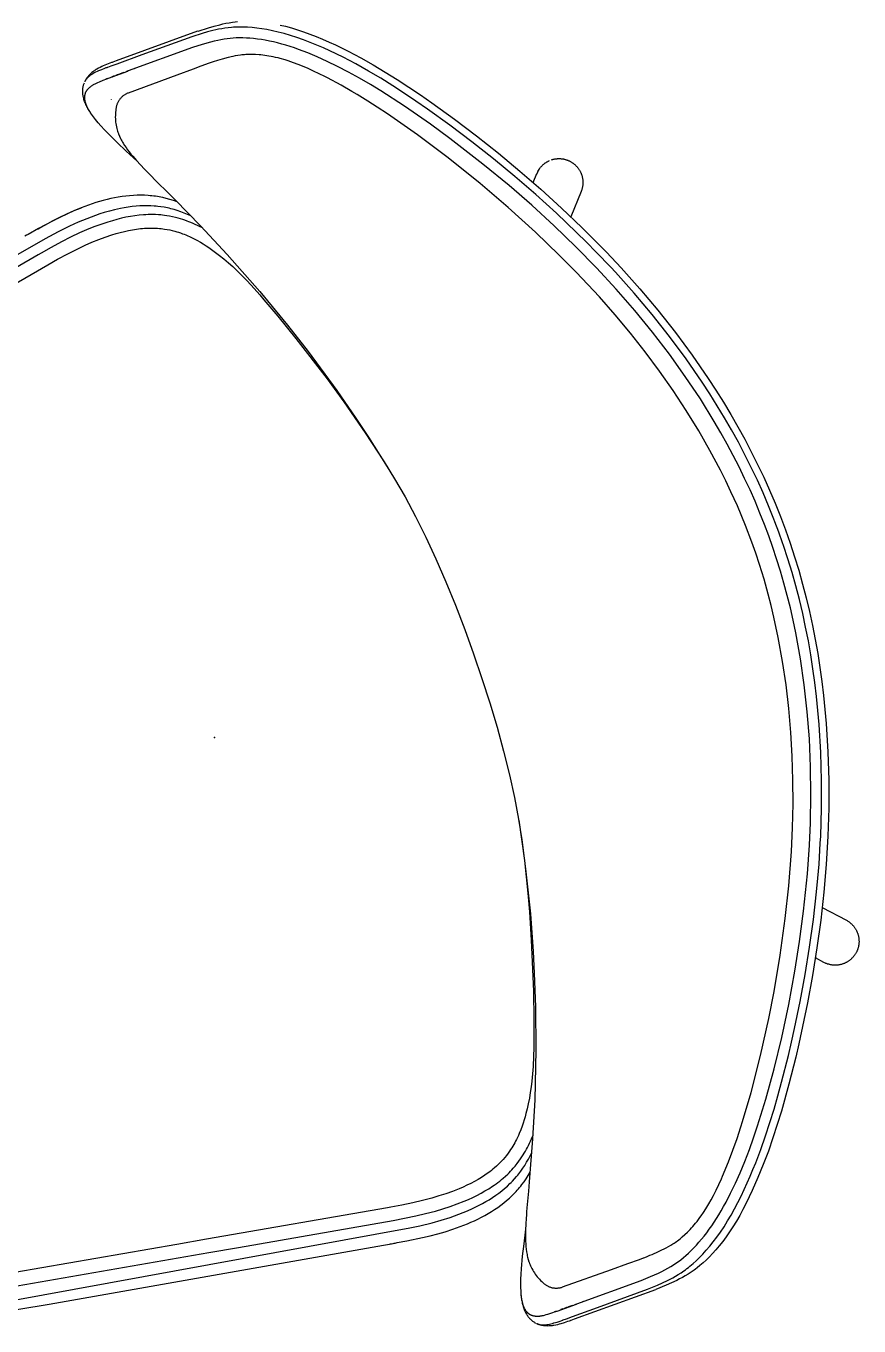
# Model space of a CAD drawing. Header units: inches. Extents: x 0 to 1034, y 3 to 471.
# Drawn here: x 393.53 to 410.72, y 287.98 to 314.79 of the extents above; entities that cross this region are included whole.
import ezdxf

# ---------------------------------------------------------------- set-up
doc = ezdxf.new("R2010")
doc.units = ezdxf.units.IN
doc.header["$MEASUREMENT"] = 0
doc.layers.add('SEAT', color=5, linetype='Continuous')

# ---------------------------------------------------------------- blocks, each defined once
blk = doc.blocks.new('3hdp0104_0p')
at = {"layer": 'SEAT'}
for points in [[(-12.53, 0.002), (-12.528, 0.295), (-12.519, 0.588), (-12.504, 0.88), (-12.482, 1.173), (-12.454, 1.464), (-12.421, 1.755), (-12.381, 2.046), (-12.336, 2.335), (-12.286, 2.623), (-12.23, 2.91), (-12.169, 3.195), (-12.103, 3.48), (-11.956, 4.045), (-11.79, 4.603), (-11.608, 5.156), (-11.408, 5.701), (-11.193, 6.24), (-10.963, 6.772), (-10.719, 7.297), (-10.462, 7.815), (-10.193, 8.325), (-9.913, 8.829), (-9.623, 9.325), (-9.168, 10.055), (-9.011, 10.295), (-8.688, 10.769), (-8.353, 11.236), (-8.179, 11.467), (-8.001, 11.695), (-7.818, 11.921), (-7.627, 12.143), (-7.43, 12.36), (-7.228, 12.572), (-7.125, 12.674), (-7.02, 12.774), (-6.916, 12.87), (-6.81, 12.964), (-6.704, 13.052), (-6.599, 13.135), (-6.496, 13.213), (-6.394, 13.284), (-6.297, 13.348), (-6.199, 13.41), (-6.108, 13.462), (-6.015, 13.512), (-5.931, 13.554), (-5.845, 13.593), (-5.766, 13.626), (-5.686, 13.656), (-5.612, 13.682), (-5.576, 13.693), (-5.54, 13.704), (-5.493, 13.716)], [(-5.493, 13.716), (-5.445, 13.728), (-5.397, 13.739), (-5.328, 13.752), (-5.26, 13.763), (-5.195, 13.772), (-5.131, 13.78), (-5.009, 13.791), (-4.891, 13.8), (-4.663, 13.812)], [(-5.463, 13.724), (-5.454, 13.726)], [(-5.202, 13.678), (-5.27, 13.663), (-5.338, 13.645)], [(-5.075, 13.7), (-5.139, 13.69), (-5.202, 13.678)], [(-4.954, 13.715), (-5.015, 13.708), (-5.075, 13.7)], [(-4.838, 13.726), (-4.954, 13.715)], [(-4.724, 13.734), (-4.838, 13.726)], [(-4.502, 13.745), (-4.724, 13.734)], [(-4.653, 13.812), (-2.865, 13.809), (-2.796, 13.809), (-2.79, 13.809), (-2.78, 13.809), (-2.762, 13.809), (-2.725, 13.809), (-2.652, 13.807), (-2.581, 13.803), (-2.545, 13.801), (-2.508, 13.797), (-2.471, 13.792), (-2.433, 13.786), (-2.414, 13.783), (-2.394, 13.778), (-2.375, 13.774), (-2.354, 13.768), (-2.335, 13.762), (-2.316, 13.756), (-2.298, 13.749), (-2.28, 13.742), (-2.27, 13.738), (-2.261, 13.733), (-2.251, 13.729), (-2.242, 13.724), (-2.233, 13.719), (-2.224, 13.714), (-2.214, 13.709), (-2.205, 13.703), (-2.196, 13.698), (-2.187, 13.692), (-2.178, 13.686), (-2.17, 13.679), (-2.161, 13.673), (-2.152, 13.666), (-2.144, 13.659), (-2.136, 13.652), (-2.129, 13.646), (-2.123, 13.64), (-2.116, 13.634), (-2.11, 13.627)], [(-3.406, 13.744), (-4.502, 13.745)], [(-2.859, 13.744), (-3.406, 13.744)], [(-2.722, 13.744), (-2.859, 13.744)], [(-2.653, 13.744), (-2.722, 13.744)], [(-2.645, 13.744), (-2.649, 13.744), (-2.653, 13.744)], [(-2.636, 13.744), (-2.645, 13.744)], [(-2.619, 13.744), (-2.636, 13.744)], [(-2.585, 13.744), (-2.619, 13.744)], [(-2.517, 13.742), (-2.585, 13.744)], [(-2.451, 13.739), (-2.517, 13.742)], [(-2.387, 13.734), (-2.419, 13.736), (-2.451, 13.739)], [(-2.325, 13.725), (-2.356, 13.73), (-2.387, 13.734)], [(-2.267, 13.713), (-2.281, 13.716), (-2.296, 13.72), (-2.31, 13.723), (-2.325, 13.725)], [(-2.213, 13.695), (-2.226, 13.7), (-2.24, 13.705), (-2.253, 13.709), (-2.267, 13.713)], [(-2.124, 13.641), (-2.129, 13.645), (-2.134, 13.649), (-2.139, 13.653), (-2.144, 13.656), (-2.149, 13.66), (-2.155, 13.664), (-2.16, 13.667), (-2.166, 13.671), (-2.171, 13.674), (-2.177, 13.677), (-2.183, 13.68), (-2.189, 13.683), (-2.195, 13.686), (-2.201, 13.689), (-2.207, 13.692), (-2.213, 13.695)], [(-4.438, 13.531), (-4.647, 13.521), (-4.826, 13.508), (-4.902, 13.5), (-4.978, 13.491), (-5.045, 13.481), (-5.112, 13.469), (-5.174, 13.456), (-5.236, 13.441), (-5.295, 13.425), (-5.354, 13.407), (-5.42, 13.384), (-5.485, 13.36), (-5.55, 13.334), (-5.614, 13.306), (-5.687, 13.272), (-5.76, 13.235), (-5.831, 13.197), (-5.902, 13.157), (-5.975, 13.113), (-6.048, 13.068), (-6.121, 13.019), (-6.194, 12.969), (-6.267, 12.916), (-6.34, 12.86), (-6.412, 12.804), (-6.482, 12.746), (-6.561, 12.68), (-6.638, 12.612), (-6.789, 12.472), (-6.955, 12.31), (-7.116, 12.142), (-7.288, 11.955), (-7.462, 11.757), (-7.627, 11.559), (-7.787, 11.358), (-8.137, 10.895), (-8.51, 10.366), (-8.879, 9.812), (-9.248, 9.222), (-9.602, 8.621), (-9.902, 8.08), (-10.194, 7.521), (-10.53, 6.826), (-10.772, 6.285), (-10.949, 5.858), (-11.158, 5.314), (-11.348, 4.771), (-11.521, 4.223), (-11.672, 3.682), (-11.805, 3.137), (-11.915, 2.606), (-11.963, 2.339), (-12.006, 2.072), (-12.044, 1.81), (-12.076, 1.549), (-12.104, 1.286), (-12.126, 1.023), (-12.143, 0.769), (-12.155, 0.505), (-12.162, 0.254), (-12.164, 0.002)], [(-5.821, 13.455), (-5.916, 13.405), (-6.01, 13.352)], [(-5.647, 13.536), (-5.735, 13.497), (-5.821, 13.455)], [(-5.487, 13.598), (-5.568, 13.568), (-5.647, 13.536)], [(-5.411, 13.624), (-5.449, 13.611), (-5.487, 13.598)], [(-5.338, 13.645), (-5.375, 13.635), (-5.411, 13.624)], [(-3.028, 13.53), (-4.438, 13.531)], [(-3.168, 13.53), (-3.165, 13.53)], [(-3.165, 13.53), (-3.155, 13.53)], [(-3.018, 13.53), (-3.028, 13.53)], [(-2.596, 13.529), (-3.018, 13.53)], [(-3.008, 13.53), (-3.018, 13.53)], [(-2.998, 13.53), (-3.008, 13.53)], [(-2.988, 13.53), (-2.998, 13.53)], [(-2.979, 13.53), (-2.99, 13.53)], [(-2.984, 13.53), (-2.988, 13.53)], [(-2.93, 13.53), (-2.92, 13.53)], [(-2.92, 13.53), (-2.918, 13.53)], [(-2.918, 13.53), (-2.908, 13.53)], [(-2.9, 13.53), (-2.91, 13.53)], [(-2.908, 13.53), (-2.898, 13.53)], [(-2.898, 13.53), (-2.888, 13.53)], [(-2.881, 13.53), (-2.89, 13.53)], [(-2.888, 13.53), (-2.878, 13.53)], [(-2.878, 13.53), (-2.871, 13.53)], [(-2.871, 13.53), (-2.861, 13.53)], [(-2.861, 13.53), (-2.858, 13.53)], [(-2.858, 13.53), (-2.851, 13.53)], [(-2.851, 13.53), (-2.842, 13.53)], [(-2.842, 13.53), (-2.838, 13.53)], [(-2.822, 13.53), (-2.832, 13.53)], [(-2.818, 13.53), (-2.812, 13.53)], [(-2.812, 13.53), (-2.802, 13.53)], [(-2.802, 13.53), (-2.798, 13.53)], [(-2.798, 13.53), (-2.788, 13.53)], [(-2.788, 13.53), (-2.778, 13.53)], [(-2.778, 13.53), (-2.773, 13.53)], [(-2.773, 13.53), (-2.763, 13.53)], [(-2.763, 13.53), (-2.758, 13.53)], [(-2.748, 13.529), (-2.753, 13.529)], [(-2.728, 13.53), (-2.718, 13.529)], [(-2.718, 13.529), (-2.708, 13.529)], [(-2.704, 13.529), (-2.714, 13.529)], [(-2.708, 13.529), (-2.698, 13.529)], [(-2.698, 13.529), (-2.688, 13.529)], [(-2.688, 13.529), (-2.678, 13.529)], [(-2.678, 13.529), (-2.685, 13.529)], [(-2.678, 13.529), (-2.676, 13.529)], [(-2.676, 13.529), (-2.668, 13.529)], [(-2.568, 13.529), (-2.596, 13.529)], [(-2.578, 13.529), (-2.588, 13.529)], [(-2.568, 13.529), (-2.578, 13.529)], [(-2.558, 13.529), (-2.568, 13.529)], [(-2.568, 13.529), (-2.56, 13.529)], [(-2.564, 11.719), (-2.423, 11.988), (-2.307, 12.221), (-2.197, 12.459), (-2.154, 12.557), (-2.112, 12.657), (-2.081, 12.737), (-2.053, 12.818), (-2.031, 12.886), (-2.021, 12.92), (-2.011, 12.955), (-2.004, 12.985), (-1.997, 13.016), (-1.991, 13.047), (-1.986, 13.078), (-1.982, 13.106), (-1.979, 13.133), (-1.979, 13.145), (-1.978, 13.158), (-1.977, 13.171), (-1.977, 13.183), (-1.977, 13.195), (-1.978, 13.207), (-1.978, 13.219), (-1.979, 13.231), (-1.98, 13.241), (-1.981, 13.252), (-1.983, 13.263), (-1.985, 13.274), (-1.987, 13.284), (-1.989, 13.294), (-1.992, 13.304), (-1.995, 13.313), (-1.998, 13.322), (-2.001, 13.331), (-2.003, 13.336), (-2.005, 13.34), (-2.007, 13.344), (-2.009, 13.349), (-2.011, 13.353), (-2.013, 13.357), (-2.016, 13.361), (-2.018, 13.365), (-2.02, 13.369), (-2.023, 13.373), (-2.025, 13.376), (-2.028, 13.38), (-2.03, 13.384), (-2.033, 13.388), (-2.036, 13.392), (-2.039, 13.396), (-2.042, 13.399), (-2.045, 13.403), (-2.048, 13.407), (-2.051, 13.41), (-2.055, 13.414), (-2.058, 13.417), (-2.062, 13.42), (-2.065, 13.424), (-2.069, 13.427), (-2.072, 13.43), (-2.076, 13.433), (-2.079, 13.436), (-2.083, 13.439), (-2.087, 13.442), (-2.095, 13.448), (-2.103, 13.453), (-2.111, 13.458), (-2.12, 13.463), (-2.129, 13.468), (-2.137, 13.472), (-2.146, 13.476), (-2.155, 13.48), (-2.164, 13.484), (-2.173, 13.487), (-2.183, 13.491), (-2.193, 13.494), (-2.203, 13.497), (-2.214, 13.5), (-2.224, 13.503), (-2.236, 13.505), (-2.248, 13.508), (-2.26, 13.51), (-2.272, 13.512), (-2.299, 13.516), (-2.326, 13.519), (-2.361, 13.522), (-2.397, 13.525), (-2.48, 13.528), (-2.558, 13.529)], [(-2.56, 13.529), (-2.55, 13.529)], [(-2.55, 13.529), (-2.539, 13.529)], [(-2.11, 13.627), (-2.114, 13.631), (-2.117, 13.634), (-2.121, 13.637), (-2.124, 13.641)], [(-2.01, 12.96), (-1.997, 13.012), (-1.992, 13.036), (-1.988, 13.06), (-1.983, 13.084), (-1.98, 13.107), (-1.977, 13.13), (-1.974, 13.154), (-1.972, 13.177), (-1.97, 13.2), (-1.969, 13.223), (-1.969, 13.245), (-1.969, 13.268), (-1.97, 13.291), (-1.972, 13.313), (-1.975, 13.335), (-1.977, 13.353), (-1.98, 13.371), (-1.984, 13.388), (-1.988, 13.406), (-1.99, 13.415), (-1.993, 13.424), (-1.996, 13.435), (-2, 13.446), (-2.004, 13.457), (-2.008, 13.467), (-2.012, 13.478), (-2.017, 13.488), (-2.021, 13.499), (-2.026, 13.509), (-2.033, 13.523), (-2.041, 13.536), (-2.049, 13.549), (-2.057, 13.562), (-2.066, 13.575), (-2.075, 13.587), (-2.085, 13.599), (-2.095, 13.611)], [(-6.318, 13.152), (-6.426, 13.072)], [(-6.212, 13.225), (-6.318, 13.152)], [(-6.01, 13.352), (-6.112, 13.29), (-6.212, 13.225)], [(-4.653, 13.11), (-4.653, 13.11), (-4.653, 13.11), (-4.653, 13.11), (-4.653, 13.11), (-4.653, 13.11), (-4.653, 13.11), (-4.653, 13.11), (-4.653, 13.11), (-4.653, 13.11), (-4.653, 13.11), (-4.653, 13.11), (-4.653, 13.11), (-4.653, 13.11), (-4.653, 13.11), (-4.653, 13.11), (-4.653, 13.11), (-4.653, 13.11), (-4.653, 13.11), (-4.653, 13.11), (-4.653, 13.11), (-4.653, 13.11), (-4.653, 13.11), (-4.653, 13.11), (-4.653, 13.11), (-4.653, 13.11), (-4.653, 13.11), (-4.653, 13.11), (-4.653, 13.11), (-4.653, 13.11), (-4.653, 13.11), (-4.653, 13.11), (-4.653, 13.11), (-4.653, 13.11), (-4.653, 13.11), (-4.653, 13.11), (-4.653, 13.11), (-4.653, 13.11), (-4.653, 13.11), (-4.653, 13.11), (-4.653, 13.11), (-4.653, 13.11), (-4.653, 13.11), (-4.653, 13.11), (-4.653, 13.11), (-4.653, 13.11), (-4.653, 13.11), (-4.714, 13.108), (-4.786, 13.104), (-4.835, 13.102), (-4.884, 13.099), (-4.933, 13.095), (-5.058, 13.084), (-5.108, 13.079), (-5.159, 13.072), (-5.21, 13.065), (-5.262, 13.056), (-5.315, 13.045), (-5.342, 13.039), (-5.369, 13.032), (-5.397, 13.025), (-5.425, 13.017), (-5.454, 13.008), (-5.499, 12.993), (-5.546, 12.976), (-5.611, 12.95), (-5.679, 12.92), (-5.714, 12.904), (-5.749, 12.886), (-5.787, 12.867), (-5.825, 12.846), (-5.863, 12.826), (-5.899, 12.804), (-5.94, 12.78), (-5.979, 12.755), (-6.022, 12.726), (-6.062, 12.699), (-6.131, 12.65), (-6.201, 12.596), (-6.29, 12.524), (-6.366, 12.459), (-6.442, 12.391), (-6.533, 12.307), (-6.622, 12.219), (-6.711, 12.128), (-6.755, 12.082), (-6.972, 11.846), (-7.14, 11.652), (-7.302, 11.455), (-7.459, 11.255), (-7.529, 11.164), (-7.897, 10.664), (-8.343, 10.013), (-8.764, 9.353), (-9.055, 8.87), (-9.431, 8.207), (-9.788, 7.531), (-10.086, 6.922), (-10.377, 6.279), (-10.567, 5.826), (-10.745, 5.368), (-10.912, 4.905), (-11.067, 4.438), (-11.209, 3.966), (-11.338, 3.49), (-11.451, 3.013), (-11.55, 2.531), (-11.635, 2.035), (-11.694, 1.612), (-11.722, 1.369), (-11.745, 1.125), (-11.769, 0.808), (-11.786, 0.49), (-11.793, 0.246), (-11.796, 0.002)], [(-6.646, 12.896), (-6.757, 12.8), (-6.865, 12.701)], [(-6.535, 12.987), (-6.646, 12.896)], [(-6.426, 13.072), (-6.535, 12.987)], [(-4.3, 13.109), (-4.559, 13.11), (-4.645, 13.11), (-4.652, 13.11), (-4.653, 13.11)], [(-3.943, 13.107), (-4.3, 13.109)], [(-2.872, 13.102), (-3.943, 13.107)], [(-2.538, 12.909), (-2.545, 12.92), (-2.552, 12.932), (-2.56, 12.943), (-2.568, 12.953), (-2.577, 12.964), (-2.585, 12.974), (-2.595, 12.984), (-2.604, 12.993), (-2.614, 13.002), (-2.624, 13.011), (-2.635, 13.02), (-2.645, 13.028), (-2.656, 13.035), (-2.668, 13.043), (-2.679, 13.05), (-2.691, 13.056), (-2.703, 13.062), (-2.715, 13.068), (-2.728, 13.073), (-2.74, 13.078), (-2.753, 13.083), (-2.766, 13.087), (-2.779, 13.09), (-2.792, 13.093), (-2.805, 13.096), (-2.818, 13.098), (-2.832, 13.1), (-2.845, 13.101), (-2.859, 13.102), (-2.872, 13.102)], [(-2.402, 12.496), (-2.406, 12.529), (-2.411, 12.563), (-2.418, 12.596), (-2.425, 12.629), (-2.433, 12.661), (-2.443, 12.693), (-2.453, 12.725), (-2.465, 12.757), (-2.478, 12.788), (-2.491, 12.819), (-2.506, 12.85), (-2.521, 12.879), (-2.538, 12.909)], [(-6.865, 12.701), (-6.974, 12.599), (-7.081, 12.494)], [(-7.081, 12.494), (-7.289, 12.279)], [(-5.236, 4.146), (-5.105, 4.739), (-4.879, 5.643), (-4.667, 6.393), (-4.537, 6.821), (-4.321, 7.483), (-4.023, 8.325), (-3.653, 9.276), (-3.337, 10.018), (-2.966, 10.832), (-2.885, 11.005), (-2.739, 11.317), (-2.704, 11.395), (-2.678, 11.453), (-2.652, 11.511), (-2.603, 11.626), (-2.557, 11.736), (-2.515, 11.847), (-2.496, 11.9), (-2.479, 11.953), (-2.462, 12.007), (-2.447, 12.06), (-2.434, 12.113), (-2.422, 12.166), (-2.417, 12.193), (-2.412, 12.219), (-2.408, 12.246), (-2.404, 12.274), (-2.397, 12.377), (-2.396, 12.386), (-2.397, 12.414), (-2.397, 12.441), (-2.399, 12.469), (-2.402, 12.496)], [(-7.39, 12.169), (-7.49, 12.059)], [(-7.289, 12.279), (-7.39, 12.169)], [(-7.684, 11.834), (-7.871, 11.606)], [(-7.49, 12.059), (-7.684, 11.834)], [(-7.871, 11.606), (-8.051, 11.377)], [(-8.051, 11.377), (-8.225, 11.147)], [(-8.225, 11.147), (-8.394, 10.915)], [(9.121, 9.453), (7.2, 9.814), (5.917, 10.039), (0.302, 11.027), (0.222, 11.041), (0.182, 11.048), (0.162, 11.052), (0.142, 11.055), (0.102, 11.062), (0.082, 11.066), (0.062, 11.069), (0.021, 11.076), (-0.18, 11.11), (-0.502, 11.157), (-0.664, 11.176), (-0.825, 11.191), (-0.987, 11.202), (-1.149, 11.209), (-1.311, 11.21), (-1.391, 11.209), (-1.472, 11.206), (-1.552, 11.202), (-1.631, 11.196), (-1.711, 11.188), (-1.79, 11.179), (-1.868, 11.168), (-1.946, 11.154), (-2.024, 11.139), (-2.1, 11.122), (-2.176, 11.103), (-2.251, 11.082), (-2.325, 11.058), (-2.397, 11.033), (-2.469, 11.005), (-2.539, 10.975), (-2.574, 10.959), (-2.608, 10.942), (-2.642, 10.925), (-2.675, 10.908), (-2.708, 10.889), (-2.741, 10.871), (-2.773, 10.851), (-2.805, 10.831), (-2.867, 10.79), (-2.927, 10.747), (-2.99, 10.699), (-3.052, 10.649)], [(-8.394, 10.915), (-8.56, 10.681)], [(7.691, 9.231), (3.745, 9.938), (3.134, 10.048), (-0.056, 10.617), (-0.292, 10.655), (-0.529, 10.689), (-0.735, 10.714), (-0.943, 10.733), (-1.102, 10.743), (-1.262, 10.749), (-1.416, 10.749), (-1.569, 10.745), (-1.666, 10.74), (-1.762, 10.732), (-1.858, 10.722), (-1.953, 10.709), (-2.044, 10.694), (-2.134, 10.677), (-2.223, 10.656), (-2.267, 10.645), (-2.311, 10.633), (-2.356, 10.62), (-2.4, 10.606), (-2.445, 10.591), (-2.489, 10.575), (-2.547, 10.552), (-2.604, 10.527), (-2.642, 10.51), (-2.679, 10.492), (-2.716, 10.473), (-2.753, 10.453), (-2.806, 10.423), (-2.859, 10.391), (-2.911, 10.358), (-2.961, 10.323), (-3, 10.295), (-3.038, 10.266), (-3.075, 10.236), (-3.112, 10.206), (-3.143, 10.179), (-3.174, 10.151), (-3.21, 10.118), (-3.246, 10.084), (-3.281, 10.049), (-3.315, 10.013), (-3.361, 9.963)], [(7.969, 9.466), (-0.328, 10.879), (-0.537, 10.908), (-0.794, 10.936), (-0.988, 10.951), (-1.181, 10.959), (-1.277, 10.961), (-1.374, 10.961), (-1.469, 10.959), (-1.565, 10.955), (-1.676, 10.947), (-1.786, 10.936), (-1.848, 10.928), (-1.91, 10.919), (-1.987, 10.907), (-2.064, 10.892), (-2.146, 10.874), (-2.228, 10.853), (-2.3, 10.832), (-2.372, 10.81), (-2.443, 10.785), (-2.513, 10.757), (-2.58, 10.728), (-2.614, 10.713), (-2.647, 10.697), (-2.704, 10.667), (-2.761, 10.636), (-2.792, 10.618), (-2.822, 10.599), (-2.852, 10.58), (-2.881, 10.56), (-2.939, 10.52), (-2.995, 10.478), (-3.053, 10.431), (-3.111, 10.381), (-3.166, 10.331), (-3.221, 10.278)], [(-8.56, 10.681), (-8.882, 10.21)], [(-5.315, 3.745), (-5.138, 4.569), (-4.976, 5.224), (-4.876, 5.596), (-4.711, 6.162), (-4.392, 7.163), (-4.197, 7.724), (-4.112, 7.961), (-4.046, 8.138), (-3.998, 8.264), (-3.935, 8.426), (-3.854, 8.621), (-3.793, 8.76), (-3.727, 8.896), (-3.674, 9.002), (-3.617, 9.107), (-3.559, 9.21), (-3.498, 9.311), (-3.442, 9.398), (-3.385, 9.483), (-3.345, 9.539), (-3.304, 9.594), (-3.263, 9.648), (-3.22, 9.702), (-3.167, 9.763), (-3.112, 9.823), (-3.082, 9.855), (-3.051, 9.886), (-3.02, 9.916), (-2.987, 9.946), (-2.96, 9.97), (-2.932, 9.994), (-2.9, 10.021), (-2.868, 10.047), (-2.834, 10.072), (-2.801, 10.096), (-2.757, 10.127), (-2.712, 10.156), (-2.666, 10.184), (-2.619, 10.21), (-2.588, 10.227), (-2.555, 10.243), (-2.523, 10.259), (-2.49, 10.274), (-2.441, 10.295), (-2.391, 10.315), (-2.352, 10.329), (-2.313, 10.342), (-2.274, 10.355), (-2.234, 10.366), (-2.156, 10.387), (-2.076, 10.406), (-1.994, 10.421), (-1.912, 10.435), (-1.824, 10.447), (-1.736, 10.456), (-1.647, 10.463), (-1.557, 10.468), (-1.413, 10.472), (-1.268, 10.471), (-1.116, 10.466), (-0.964, 10.456), (-0.765, 10.438), (-0.566, 10.414), (-0.334, 10.381), (-0.103, 10.343), (-0.035, 10.331), (3.696, 9.665), (4.307, 9.554), (7.642, 8.958)], [(-8.882, 10.21), (-9.038, 9.972)], [(-9.038, 9.972), (-9.191, 9.732)], [(-9.191, 9.732), (-9.49, 9.248)], [(-9.49, 9.248), (-9.779, 8.756)], [(-10.959, 7.998), (-10.97, 8.01), (-10.98, 8.023), (-10.99, 8.036), (-10.999, 8.049), (-11.006, 8.059), (-11.012, 8.069), (-11.019, 8.08), (-11.025, 8.091), (-11.03, 8.102), (-11.036, 8.112), (-11.041, 8.124), (-11.046, 8.135), (-11.051, 8.146), (-11.055, 8.157), (-11.059, 8.169), (-11.063, 8.181), (-11.066, 8.192), (-11.069, 8.204), (-11.072, 8.216), (-11.075, 8.228), (-11.077, 8.24), (-11.079, 8.252), (-11.081, 8.264), (-11.082, 8.276), (-11.084, 8.288), (-11.084, 8.3), (-11.085, 8.312), (-11.085, 8.324), (-11.085, 8.336), (-11.085, 8.348), (-11.084, 8.36), (-11.083, 8.372), (-11.082, 8.385), (-11.08, 8.396), (-11.078, 8.408), (-11.076, 8.42), (-11.074, 8.432), (-11.071, 8.444), (-11.068, 8.455), (-11.065, 8.467), (-11.061, 8.478), (-11.057, 8.49), (-11.053, 8.501), (-11.049, 8.512), (-11.044, 8.523), (-11.039, 8.534), (-11.034, 8.545), (-11.029, 8.555), (-11.023, 8.566), (-11.017, 8.576), (-11.011, 8.587), (-11.005, 8.597), (-10.998, 8.606), (-10.991, 8.616), (-10.984, 8.626), (-10.977, 8.635), (-10.969, 8.644), (-10.961, 8.653), (-10.953, 8.662), (-10.945, 8.671), (-10.937, 8.679), (-10.928, 8.687), (-10.919, 8.695), (-10.91, 8.703), (-10.901, 8.711), (-10.892, 8.718), (-10.882, 8.725), (-10.873, 8.732), (-10.863, 8.739), (-10.853, 8.745), (-10.843, 8.751), (-10.832, 8.757), (-10.822, 8.763), (-10.811, 8.768), (-10.8, 8.773), (-10.79, 8.778), (-10.779, 8.783), (-10.767, 8.787), (-10.756, 8.791), (-10.745, 8.795), (-10.734, 8.799), (-10.722, 8.802), (-10.71, 8.805), (-10.699, 8.808), (-10.687, 8.81), (-10.675, 8.812), (-10.663, 8.814), (-10.651, 8.816), (-10.64, 8.817), (-10.628, 8.818), (-10.616, 8.819), (-10.604, 8.819), (-10.591, 8.819), (-10.579, 8.819), (-10.567, 8.819), (-10.555, 8.818), (-10.543, 8.817), (-10.531, 8.815), (-10.519, 8.814), (-10.507, 8.812), (-10.495, 8.809), (-10.483, 8.807), (-10.472, 8.804), (-10.46, 8.801), (-10.448, 8.797), (-10.437, 8.794), (-10.425, 8.79), (-10.414, 8.785), (-10.402, 8.781), (-10.391, 8.776), (-10.38, 8.771), (-10.369, 8.765), (-10.358, 8.76), (-10.348, 8.754), (-10.337, 8.748), (-10.327, 8.741), (-10.317, 8.734), (-10.307, 8.727), (-10.297, 8.72), (-10.287, 8.713), (-10.277, 8.705), (-10.268, 8.697), (-10.259, 8.689), (-10.25, 8.68), (-10.238, 8.668), (-10.227, 8.656)], [(-9.779, 8.756), (-10.058, 8.257), (-10.325, 7.751)], [(-10.227, 8.656), (-10.094, 8.507)], [(-10.582, 7.578), (-10.959, 7.998)], [(-10.325, 7.751), (-10.58, 7.238)], [(-10.58, 7.238), (-10.704, 6.979)], [(-10.704, 6.979), (-10.824, 6.718)], [(-10.824, 6.718), (-10.883, 6.587)], [(-10.941, 6.455), (-10.997, 6.322)], [(-10.883, 6.587), (-10.941, 6.455)], [(-11.053, 6.19), (-11.267, 5.655)], [(-10.997, 6.322), (-11.053, 6.19)], [(-11.267, 5.655), (-11.466, 5.114), (-11.648, 4.567)], [(-11.648, 4.567), (-11.813, 4.012), (-11.959, 3.452), (-12.025, 3.17), (-12.086, 2.887), (-12.142, 2.602), (-12.193, 2.316)], [(-5.315, -3.742), (-5.355, -3.535), (-5.391, -3.32), (-5.455, -2.869), (-5.509, -2.394), (-5.551, -1.899), (-5.583, -1.388), (-5.604, -0.864), (-5.614, -0.332), (-5.613, 0.203), (-5.602, 0.739), (-5.58, 1.27), (-5.549, 1.794), (-5.506, 2.305), (-5.454, 2.8), (-5.391, 3.274), (-5.318, 3.724), (-5.278, 3.939), (-5.236, 4.146)], [(-12.193, 2.316), (-12.237, 2.03), (-12.277, 1.742), (-12.31, 1.453), (-12.338, 1.164)], [(-12.338, 1.164), (-12.359, 0.874), (-12.375, 0.583)], [(-12.375, 0.583), (-12.384, 0.292)], [(-12.384, 0.292), (-12.385, 0.232)], [(-6.297, -13.345), (-6.394, -13.281), (-6.496, -13.209), (-6.599, -13.132), (-6.704, -13.049), (-6.81, -12.96), (-6.916, -12.867), (-7.02, -12.771), (-7.125, -12.671), (-7.228, -12.568), (-7.43, -12.357), (-7.627, -12.14), (-7.818, -11.918), (-8.001, -11.692), (-8.179, -11.464), (-8.522, -11.001), (-8.688, -10.766), (-9.011, -10.292), (-9.322, -9.81), (-9.623, -9.322), (-9.913, -8.825), (-10.193, -8.322), (-10.462, -7.812), (-10.719, -7.294), (-11.022, -6.637), (-11.193, -6.237), (-11.408, -5.698), (-11.608, -5.152), (-11.79, -4.6), (-11.956, -4.041), (-12.103, -3.477), (-12.169, -3.192), (-12.23, -2.907), (-12.286, -2.62), (-12.336, -2.332), (-12.381, -2.042), (-12.421, -1.752), (-12.454, -1.461), (-12.482, -1.17), (-12.504, -0.877), (-12.519, -0.585), (-12.528, -0.292), (-12.53, 0.002)], [(-12.385, 0.232), (-12.386, 0.002)], [(-12.386, 0.002), (-12.385, -0.229)], [(-12.164, 0.002), (-12.162, -0.25), (-12.155, -0.502), (-12.143, -0.766), (-12.126, -1.02), (-12.104, -1.283), (-12.076, -1.545), (-12.044, -1.807), (-12.006, -2.068), (-11.963, -2.336), (-11.915, -2.603), (-11.805, -3.134), (-11.672, -3.679), (-11.521, -4.22), (-11.348, -4.768), (-11.158, -5.31), (-10.949, -5.855), (-10.716, -6.411), (-10.467, -6.96), (-10.194, -7.518), (-9.902, -8.077), (-9.602, -8.618), (-9.248, -9.219), (-8.787, -9.95), (-8.51, -10.363), (-8.137, -10.892), (-7.787, -11.355), (-7.627, -11.556), (-7.462, -11.754), (-7.288, -11.952), (-7.116, -12.139), (-6.955, -12.307), (-6.789, -12.469), (-6.638, -12.609), (-6.561, -12.677), (-6.482, -12.743), (-6.412, -12.801), (-6.34, -12.857), (-6.267, -12.912), (-6.194, -12.966), (-6.121, -13.016), (-6.048, -13.065), (-5.975, -13.11), (-5.902, -13.154), (-5.831, -13.194), (-5.76, -13.232), (-5.687, -13.268), (-5.614, -13.303), (-5.55, -13.33), (-5.485, -13.357), (-5.42, -13.381), (-5.354, -13.404), (-5.295, -13.422), (-5.236, -13.438), (-5.174, -13.453), (-5.112, -13.466), (-5.045, -13.478), (-4.978, -13.487), (-4.902, -13.497), (-4.826, -13.505), (-4.647, -13.518), (-4.438, -13.528)], [(-11.796, 0.002), (-11.79, -0.365), (-11.769, -0.804), (-11.745, -1.121), (-11.722, -1.365), (-11.694, -1.609), (-11.629, -2.07), (-11.55, -2.528), (-11.451, -3.011), (-11.337, -3.489), (-11.209, -3.964), (-11.067, -4.434), (-10.912, -4.902), (-10.745, -5.365), (-10.567, -5.823), (-10.292, -6.469), (-10.086, -6.918), (-9.788, -7.528), (-9.431, -8.203), (-9.055, -8.866), (-8.615, -9.588), (-8.185, -10.246), (-7.749, -10.866), (-7.598, -11.07), (-7.459, -11.252), (-7.302, -11.452), (-7.221, -11.551), (-7.057, -11.746), (-6.843, -11.985), (-6.799, -12.032), (-6.622, -12.216), (-6.532, -12.303), (-6.442, -12.388), (-6.366, -12.456), (-6.29, -12.521), (-6.2, -12.593), (-6.147, -12.634), (-6.062, -12.696), (-6.027, -12.72), (-5.979, -12.751), (-5.939, -12.776), (-5.899, -12.801), (-5.862, -12.822), (-5.825, -12.843), (-5.787, -12.863), (-5.749, -12.883), (-5.714, -12.9), (-5.679, -12.917), (-5.611, -12.947), (-5.546, -12.972), (-5.484, -12.995), (-5.455, -13.004), (-5.425, -13.013), (-5.397, -13.022), (-5.369, -13.029), (-5.342, -13.036), (-5.315, -13.042), (-5.262, -13.053), (-5.21, -13.061), (-5.158, -13.069), (-5.058, -13.081), (-4.933, -13.092), (-4.835, -13.098), (-4.738, -13.103), (-4.655, -13.107), (-4.653, -13.107)], [(-12.385, -0.229), (-12.384, -0.289)], [(-12.384, -0.289), (-12.375, -0.58)], [(-12.375, -0.58), (-12.359, -0.871), (-12.338, -1.161)], [(-12.338, -1.161), (-12.31, -1.45), (-12.277, -1.739), (-12.237, -2.026), (-12.193, -2.313)], [(-12.193, -2.313), (-12.142, -2.599), (-12.086, -2.884), (-12.025, -3.167), (-11.959, -3.449), (-11.813, -4.009), (-11.648, -4.563)], [(-2.402, -12.493), (-2.399, -12.465), (-2.397, -12.438), (-2.397, -12.411), (-2.396, -12.383), (-2.397, -12.374), (-2.404, -12.271), (-2.408, -12.243), (-2.412, -12.216), (-2.417, -12.189), (-2.422, -12.163), (-2.434, -12.11), (-2.447, -12.057), (-2.462, -12.003), (-2.479, -11.95), (-2.496, -11.897), (-2.515, -11.844), (-2.557, -11.733), (-2.603, -11.623), (-2.652, -11.507), (-2.678, -11.45), (-2.704, -11.392), (-2.739, -11.314), (-2.775, -11.236), (-2.966, -10.829), (-3.027, -10.698), (-3.337, -10.015), (-3.653, -9.273), (-4.023, -8.322), (-4.321, -7.48), (-4.537, -6.818), (-4.819, -5.86), (-4.995, -5.193), (-5.105, -4.736), (-5.259, -4.027), (-5.315, -3.742)], [(3.085, -9.772), (-0.103, -10.34), (-0.334, -10.378), (-0.566, -10.411), (-0.765, -10.435), (-0.964, -10.453), (-1.116, -10.463), (-1.268, -10.468), (-1.413, -10.469), (-1.557, -10.465), (-1.647, -10.46), (-1.736, -10.453), (-1.824, -10.443), (-1.912, -10.432), (-1.994, -10.418), (-2.076, -10.402), (-2.156, -10.384), (-2.195, -10.374), (-2.234, -10.363), (-2.274, -10.352), (-2.313, -10.339), (-2.352, -10.326), (-2.391, -10.312), (-2.441, -10.292), (-2.49, -10.271), (-2.523, -10.256), (-2.555, -10.24), (-2.588, -10.224), (-2.619, -10.207), (-2.666, -10.18), (-2.712, -10.153), (-2.757, -10.124), (-2.801, -10.093), (-2.834, -10.069), (-2.868, -10.044), (-2.9, -10.018), (-2.932, -9.991), (-2.96, -9.967), (-2.987, -9.943), (-3.02, -9.913), (-3.051, -9.883), (-3.082, -9.852), (-3.112, -9.82), (-3.167, -9.76), (-3.22, -9.699), (-3.263, -9.645), (-3.304, -9.591), (-3.345, -9.536), (-3.385, -9.48), (-3.442, -9.395), (-3.498, -9.308), (-3.559, -9.207), (-3.617, -9.104), (-3.674, -8.999), (-3.727, -8.893), (-3.793, -8.756), (-3.854, -8.618), (-3.935, -8.423), (-3.998, -8.261), (-4.046, -8.135), (-4.112, -7.958), (-4.197, -7.72), (-4.392, -7.159), (-4.711, -6.159), (-4.876, -5.593), (-5.071, -4.844), (-5.231, -4.15), (-5.315, -3.742)], [(-11.648, -4.563), (-11.466, -5.111), (-11.267, -5.652)], [(-11.267, -5.652), (-11.053, -6.187)], [(-3.221, -10.275), (-3.166, -10.327), (-3.111, -10.378), (-3.053, -10.427), (-2.995, -10.475), (-2.939, -10.517), (-2.881, -10.557), (-2.852, -10.577), (-2.822, -10.596), (-2.792, -10.615), (-2.761, -10.633), (-2.704, -10.664), (-2.647, -10.694), (-2.614, -10.71), (-2.58, -10.725), (-2.513, -10.754), (-2.443, -10.781), (-2.372, -10.806), (-2.3, -10.829), (-2.228, -10.85), (-2.146, -10.871), (-2.064, -10.889), (-1.987, -10.903), (-1.91, -10.916), (-1.848, -10.925), (-1.786, -10.933), (-1.676, -10.944), (-1.565, -10.951), (-1.469, -10.956), (-1.374, -10.958), (-1.277, -10.958), (-1.181, -10.956), (-0.988, -10.948), (-0.794, -10.933), (-0.537, -10.905), (-0.232, -10.861), (8.607, -9.347)], [(-3.052, -10.646), (-2.99, -10.696), (-2.927, -10.744), (-2.867, -10.787), (-2.805, -10.828), (-2.773, -10.848), (-2.741, -10.868), (-2.708, -10.886), (-2.675, -10.904), (-2.642, -10.922), (-2.608, -10.939), (-2.574, -10.955), (-2.539, -10.971), (-2.469, -11.002), (-2.397, -11.03), (-2.325, -11.055), (-2.251, -11.079), (-2.176, -11.1), (-2.1, -11.119), (-2.024, -11.136), (-1.946, -11.151), (-1.868, -11.164), (-1.79, -11.176), (-1.711, -11.185), (-1.631, -11.193), (-1.552, -11.199), (-1.472, -11.203), (-1.391, -11.206), (-1.311, -11.207), (-1.149, -11.206), (-0.987, -11.199), (-0.825, -11.188), (-0.664, -11.173), (-0.502, -11.153), (-0.18, -11.106), (0.062, -11.066), (0.082, -11.063), (0.102, -11.059), (0.142, -11.052)], [(-11.053, -6.187), (-10.997, -6.319)], [(-10.997, -6.319), (-10.941, -6.451)], [(-10.941, -6.451), (-10.883, -6.584)], [(-10.883, -6.584), (-10.824, -6.715)], [(-10.824, -6.715), (-10.704, -6.976)], [(-10.704, -6.976), (-10.58, -7.235)], [(-10.58, -7.235), (-10.325, -7.748)], [(-10.959, -7.998), (-10.581, -7.576)], [(-10.325, -7.748), (-10.058, -8.254), (-9.779, -8.753)], [(-10.61, -8.818), (-10.621, -8.818), (-10.632, -8.817), (-10.643, -8.816), (-10.654, -8.815), (-10.666, -8.813), (-10.677, -8.811), (-10.688, -8.809), (-10.699, -8.807), (-10.71, -8.804), (-10.722, -8.801), (-10.734, -8.798), (-10.745, -8.795), (-10.756, -8.791), (-10.767, -8.787), (-10.779, -8.782), (-10.79, -8.778), (-10.8, -8.773), (-10.811, -8.768), (-10.822, -8.762), (-10.832, -8.757), (-10.843, -8.751), (-10.853, -8.744), (-10.863, -8.738), (-10.873, -8.731), (-10.882, -8.724), (-10.892, -8.717), (-10.901, -8.71), (-10.91, -8.702), (-10.919, -8.695), (-10.928, -8.687), (-10.937, -8.678), (-10.945, -8.67), (-10.953, -8.661), (-10.961, -8.653), (-10.969, -8.644), (-10.977, -8.634), (-10.984, -8.625), (-10.991, -8.616), (-10.998, -8.606), (-11.005, -8.596), (-11.011, -8.586), (-11.017, -8.576), (-11.023, -8.565), (-11.029, -8.555), (-11.034, -8.544), (-11.039, -8.533), (-11.044, -8.523), (-11.049, -8.512), (-11.053, -8.5), (-11.057, -8.489), (-11.061, -8.478), (-11.065, -8.466), (-11.068, -8.455), (-11.071, -8.443), (-11.074, -8.431), (-11.076, -8.42), (-11.078, -8.408), (-11.08, -8.396), (-11.082, -8.384), (-11.083, -8.372), (-11.084, -8.36), (-11.085, -8.348), (-11.085, -8.336), (-11.085, -8.324), (-11.085, -8.312), (-11.084, -8.299), (-11.084, -8.287), (-11.082, -8.275), (-11.081, -8.263), (-11.079, -8.251), (-11.077, -8.239), (-11.075, -8.227), (-11.072, -8.215), (-11.069, -8.203), (-11.066, -8.192), (-11.063, -8.18), (-11.059, -8.168), (-11.055, -8.157), (-11.051, -8.145), (-11.046, -8.134), (-11.041, -8.123), (-11.036, -8.112), (-11.03, -8.101), (-11.025, -8.09), (-11.019, -8.079), (-11.012, -8.069), (-11.006, -8.059), (-10.999, -8.048), (-10.99, -8.035), (-10.98, -8.022), (-10.97, -8.01), (-10.959, -7.998)], [(-10.093, -8.506), (-10.227, -8.655)], [(-10.249, -8.679), (-10.258, -8.688), (-10.267, -8.695), (-10.275, -8.703), (-10.285, -8.711), (-10.294, -8.718), (-10.303, -8.725), (-10.313, -8.732), (-10.323, -8.738), (-10.333, -8.745), (-10.343, -8.751), (-10.353, -8.757), (-10.363, -8.762), (-10.374, -8.767), (-10.384, -8.773), (-10.395, -8.777), (-10.406, -8.782), (-10.415, -8.786), (-10.424, -8.789), (-10.434, -8.792), (-10.443, -8.796), (-10.453, -8.798), (-10.463, -8.801), (-10.472, -8.804), (-10.482, -8.806), (-10.492, -8.808), (-10.502, -8.81), (-10.512, -8.812), (-10.521, -8.813), (-10.531, -8.815), (-10.541, -8.816), (-10.551, -8.817), (-10.561, -8.818)], [(-10.312, -8.73), (-10.303, -8.724), (-10.291, -8.715), (-10.278, -8.705), (-10.266, -8.695), (-10.254, -8.684), (-10.243, -8.673), (-10.232, -8.662), (-10.222, -8.65), (-10.211, -8.638)], [(-9.779, -8.753), (-9.49, -9.244)], [(-9.49, -9.244), (-9.191, -9.729)], [(-3.361, -9.96), (-3.315, -10.01), (-3.281, -10.046), (-3.246, -10.081), (-3.21, -10.115), (-3.174, -10.148), (-3.143, -10.176), (-3.112, -10.203), (-3.075, -10.233), (-3.038, -10.263), (-3, -10.292), (-2.961, -10.32), (-2.911, -10.354), (-2.859, -10.388), (-2.806, -10.42), (-2.753, -10.45), (-2.716, -10.47), (-2.679, -10.489), (-2.642, -10.507), (-2.604, -10.524), (-2.547, -10.549), (-2.489, -10.571), (-2.445, -10.587), (-2.4, -10.603), (-2.356, -10.617), (-2.311, -10.63), (-2.223, -10.653), (-2.134, -10.674), (-2.044, -10.691), (-1.953, -10.706), (-1.858, -10.719), (-1.762, -10.729), (-1.666, -10.737), (-1.569, -10.742), (-1.416, -10.746), (-1.262, -10.746), (-1.102, -10.74), (-0.943, -10.73), (-0.735, -10.711), (-0.529, -10.686), (-0.292, -10.652), (-0.056, -10.613), (0.013, -10.602), (3.745, -9.934)], [(-9.191, -9.729), (-9.038, -9.969)], [(-9.038, -9.969), (-8.882, -10.207)], [(-8.882, -10.207), (-8.56, -10.678)], [(-8.56, -10.678), (-8.394, -10.912)], [(-8.394, -10.912), (-8.225, -11.143)], [(-8.225, -11.143), (-8.051, -11.374)], [(-0.326, -11.129), (-0.52, -11.156), (-0.678, -11.174), (-0.837, -11.189), (-0.998, -11.2), (-1.16, -11.206)], [(-0.227, -11.114), (-0.326, -11.129)], [(-0.208, -11.111), (-0.227, -11.114)], [(-0.17, -11.105), (-0.208, -11.111)], [(-0.148, -11.101), (-0.17, -11.105)], [(-0.092, -11.092), (-0.148, -11.101)], [(-8.051, -11.374), (-7.871, -11.603)], [(-7.871, -11.603), (-7.684, -11.831)], [(-2.564, -11.716), (-2.423, -11.985), (-2.307, -12.218), (-2.197, -12.456), (-2.154, -12.554), (-2.112, -12.653), (-2.081, -12.733), (-2.053, -12.814), (-2.031, -12.883), (-2.021, -12.917), (-2.011, -12.952), (-2.004, -12.982), (-1.997, -13.013), (-1.991, -13.044), (-1.986, -13.075), (-1.982, -13.102), (-1.979, -13.13), (-1.979, -13.142), (-1.978, -13.155), (-1.977, -13.168), (-1.977, -13.18), (-1.977, -13.192), (-1.978, -13.204), (-1.978, -13.216), (-1.979, -13.227), (-1.98, -13.238), (-1.981, -13.249), (-1.983, -13.26), (-1.985, -13.271), (-1.987, -13.281), (-1.989, -13.291), (-1.992, -13.3), (-1.995, -13.31), (-1.998, -13.319), (-2.001, -13.328), (-2.003, -13.332), (-2.005, -13.337), (-2.007, -13.341), (-2.009, -13.346), (-2.011, -13.35), (-2.013, -13.354), (-2.016, -13.358), (-2.018, -13.362), (-2.02, -13.366), (-2.023, -13.369), (-2.025, -13.373), (-2.028, -13.377), (-2.03, -13.381), (-2.033, -13.385), (-2.036, -13.389), (-2.039, -13.393), (-2.042, -13.396), (-2.045, -13.4), (-2.048, -13.404), (-2.051, -13.407), (-2.055, -13.41), (-2.058, -13.414), (-2.062, -13.417), (-2.065, -13.42), (-2.069, -13.424), (-2.072, -13.427), (-2.076, -13.43), (-2.079, -13.433), (-2.083, -13.436), (-2.087, -13.439), (-2.095, -13.444), (-2.103, -13.45), (-2.111, -13.455), (-2.12, -13.46), (-2.129, -13.465), (-2.137, -13.469), (-2.146, -13.473), (-2.155, -13.477), (-2.164, -13.481), (-2.173, -13.484), (-2.183, -13.487), (-2.193, -13.491), (-2.203, -13.494), (-2.214, -13.497), (-2.224, -13.5), (-2.236, -13.502), (-2.248, -13.505), (-2.26, -13.507), (-2.272, -13.509), (-2.299, -13.513), (-2.326, -13.516), (-2.361, -13.519), (-2.397, -13.521), (-2.48, -13.525), (-2.558, -13.526)], [(-7.684, -11.831), (-7.49, -12.056)], [(-7.49, -12.056), (-7.39, -12.166)], [(-7.39, -12.166), (-7.289, -12.276)], [(-7.289, -12.276), (-7.081, -12.491)], [(-7.081, -12.491), (-6.974, -12.595), (-6.865, -12.698)], [(-2.538, -12.906), (-2.521, -12.876), (-2.506, -12.846), (-2.491, -12.816), (-2.478, -12.785), (-2.465, -12.754), (-2.453, -12.722), (-2.443, -12.69), (-2.433, -12.658), (-2.425, -12.625), (-2.418, -12.593), (-2.411, -12.559), (-2.406, -12.526), (-2.402, -12.493)], [(-6.865, -12.698), (-6.757, -12.797), (-6.646, -12.893)], [(-6.646, -12.893), (-6.535, -12.984)], [(-6.535, -12.984), (-6.426, -13.069)], [(-6.426, -13.069), (-6.318, -13.149)], [(-4.653, -13.107), (-4.472, -13.106), (-4.3, -13.106)], [(-4.3, -13.106), (-3.943, -13.104)], [(-3.943, -13.104), (-2.872, -13.099)], [(-2.872, -13.099), (-2.859, -13.098), (-2.845, -13.098), (-2.832, -13.096), (-2.818, -13.095), (-2.805, -13.093), (-2.792, -13.09), (-2.779, -13.087), (-2.766, -13.083), (-2.753, -13.079), (-2.74, -13.075), (-2.728, -13.07), (-2.715, -13.065), (-2.703, -13.059), (-2.691, -13.053), (-2.679, -13.047), (-2.668, -13.04), (-2.656, -13.032), (-2.645, -13.025), (-2.635, -13.016), (-2.624, -13.008), (-2.614, -12.999), (-2.604, -12.99), (-2.595, -12.981), (-2.585, -12.971), (-2.577, -12.961), (-2.568, -12.95), (-2.56, -12.939), (-2.552, -12.928), (-2.545, -12.917), (-2.538, -12.906)], [(-2.502, -13.088), (-2.502, -13.089)], [(-2.01, -12.956), (-1.997, -13.009), (-1.992, -13.033), (-1.988, -13.057), (-1.983, -13.08), (-1.98, -13.104), (-1.977, -13.127), (-1.974, -13.15), (-1.972, -13.173), (-1.97, -13.196), (-1.969, -13.219), (-1.969, -13.242), (-1.969, -13.265), (-1.97, -13.287), (-1.972, -13.31), (-1.975, -13.332), (-1.977, -13.35), (-1.98, -13.367), (-1.984, -13.385), (-1.988, -13.402), (-1.99, -13.412), (-1.993, -13.421), (-1.996, -13.432), (-2, -13.443), (-2.004, -13.453), (-2.008, -13.464), (-2.012, -13.475), (-2.017, -13.485), (-2.021, -13.495), (-2.026, -13.506), (-2.033, -13.519), (-2.041, -13.533), (-2.049, -13.546), (-2.057, -13.559), (-2.066, -13.572), (-2.075, -13.584), (-2.085, -13.596), (-2.095, -13.608)], [(-6.318, -13.149), (-6.212, -13.222)], [(-6.212, -13.222), (-6.112, -13.287), (-6.01, -13.349)], [(-6.01, -13.349), (-5.916, -13.402), (-5.821, -13.451)], [(-5.821, -13.451), (-5.735, -13.493), (-5.647, -13.533)], [(-5.647, -13.533), (-5.568, -13.565), (-5.487, -13.595)], [(-5.487, -13.595), (-5.449, -13.608), (-5.411, -13.621)], [(-5.411, -13.621), (-5.375, -13.632), (-5.338, -13.642)], [(-5.338, -13.642), (-5.27, -13.659), (-5.202, -13.675)], [(-4.653, -13.808), (-2.865, -13.806), (-2.796, -13.806), (-2.79, -13.806), (-2.78, -13.806), (-2.762, -13.806), (-2.725, -13.806), (-2.652, -13.804), (-2.581, -13.8), (-2.545, -13.797), (-2.508, -13.794), (-2.471, -13.789), (-2.433, -13.783), (-2.414, -13.779), (-2.394, -13.775), (-2.375, -13.77), (-2.354, -13.764), (-2.335, -13.759), (-2.316, -13.753), (-2.298, -13.746), (-2.28, -13.738), (-2.27, -13.734), (-2.261, -13.73), (-2.251, -13.725), (-2.242, -13.721), (-2.233, -13.716), (-2.224, -13.711), (-2.214, -13.705), (-2.205, -13.7), (-2.196, -13.694), (-2.187, -13.688), (-2.178, -13.682), (-2.17, -13.676), (-2.161, -13.669), (-2.152, -13.663), (-2.144, -13.656), (-2.136, -13.648), (-2.129, -13.642), (-2.123, -13.636), (-2.116, -13.63), (-2.11, -13.624)], [(-4.438, -13.528), (-3.028, -13.527)], [(-3.168, -13.527), (-3.165, -13.527)], [(-3.165, -13.527), (-3.155, -13.527)], [(-3.028, -13.527), (-3.018, -13.527)], [(-2.596, -13.526), (-3.018, -13.527)], [(-3.018, -13.527), (-3.008, -13.527)], [(-3.008, -13.527), (-2.998, -13.527)], [(-2.998, -13.527), (-2.988, -13.527)], [(-2.979, -13.527), (-2.99, -13.526)], [(-2.988, -13.527), (-2.984, -13.527)], [(-2.93, -13.526), (-2.92, -13.526)], [(-2.92, -13.526), (-2.918, -13.526)], [(-2.918, -13.526), (-2.908, -13.526)], [(-2.9, -13.526), (-2.91, -13.526)], [(-2.908, -13.526), (-2.898, -13.526)], [(-2.898, -13.526), (-2.888, -13.526)], [(-2.881, -13.526), (-2.89, -13.526)], [(-2.888, -13.526), (-2.878, -13.526)], [(-2.878, -13.526), (-2.871, -13.526)], [(-2.871, -13.526), (-2.861, -13.526)], [(-2.861, -13.526), (-2.858, -13.526)], [(-2.858, -13.526), (-2.851, -13.526)], [(-2.851, -13.526), (-2.842, -13.526)], [(-2.842, -13.526), (-2.838, -13.526)], [(-2.832, -13.526), (-2.822, -13.526)], [(-2.822, -13.526), (-2.818, -13.526)], [(-2.818, -13.526), (-2.812, -13.526)], [(-2.812, -13.526), (-2.802, -13.526)], [(-2.802, -13.526), (-2.798, -13.526)], [(-2.798, -13.526), (-2.788, -13.526)], [(-2.788, -13.526), (-2.778, -13.526)], [(-2.778, -13.526), (-2.773, -13.526)], [(-2.773, -13.526), (-2.763, -13.526)], [(-2.763, -13.526), (-2.758, -13.526)], [(-2.748, -13.526), (-2.753, -13.526)], [(-2.728, -13.526), (-2.718, -13.526)], [(-2.718, -13.526), (-2.708, -13.526)], [(-2.704, -13.526), (-2.714, -13.526)], [(-2.708, -13.526), (-2.698, -13.526)], [(-2.698, -13.526), (-2.688, -13.526)], [(-2.688, -13.526), (-2.678, -13.526)], [(-2.678, -13.526), (-2.685, -13.526)], [(-2.678, -13.526), (-2.676, -13.526)], [(-2.676, -13.526), (-2.668, -13.526)], [(-2.568, -13.526), (-2.596, -13.526)], [(-2.578, -13.526), (-2.588, -13.526)], [(-2.568, -13.526), (-2.578, -13.526)], [(-2.558, -13.526), (-2.568, -13.526)], [(-2.568, -13.526), (-2.56, -13.526)], [(-2.56, -13.526), (-2.55, -13.526)], [(-2.55, -13.526), (-2.539, -13.526)], [(-2.213, -13.691), (-2.207, -13.689), (-2.201, -13.686), (-2.195, -13.683), (-2.189, -13.68), (-2.183, -13.677), (-2.177, -13.674), (-2.171, -13.671), (-2.166, -13.668), (-2.16, -13.664), (-2.155, -13.661), (-2.149, -13.657), (-2.144, -13.653), (-2.139, -13.649), (-2.134, -13.646), (-2.129, -13.642), (-2.124, -13.637)], [(-4.663, -13.808), (-4.891, -13.797), (-5.009, -13.788), (-5.131, -13.777), (-5.195, -13.769), (-5.26, -13.76), (-5.328, -13.749), (-5.397, -13.735), (-5.445, -13.725), (-5.493, -13.713)], [(-5.202, -13.675), (-5.139, -13.686), (-5.075, -13.697)], [(-5.075, -13.697), (-5.015, -13.705), (-4.954, -13.712)], [(-4.954, -13.712), (-4.838, -13.723)], [(-4.838, -13.723), (-4.724, -13.731)], [(-4.724, -13.731), (-4.502, -13.742)], [(-4.502, -13.742), (-3.406, -13.741)], [(-3.406, -13.741), (-2.859, -13.74)], [(-2.859, -13.74), (-2.722, -13.74)], [(-2.722, -13.74), (-2.653, -13.74)], [(-2.653, -13.74), (-2.649, -13.74), (-2.645, -13.74)], [(-2.645, -13.74), (-2.636, -13.741)], [(-2.636, -13.741), (-2.619, -13.741)], [(-2.619, -13.741), (-2.585, -13.741)], [(-2.585, -13.741), (-2.517, -13.739)], [(-2.517, -13.739), (-2.451, -13.736)], [(-2.451, -13.736), (-2.419, -13.733), (-2.387, -13.73)], [(-2.387, -13.73), (-2.356, -13.727), (-2.325, -13.722)], [(-2.325, -13.722), (-2.31, -13.72), (-2.296, -13.717), (-2.281, -13.713), (-2.267, -13.71)], [(-2.267, -13.71), (-2.253, -13.706), (-2.24, -13.701), (-2.226, -13.697), (-2.213, -13.691)]]:
    blk.add_lwpolyline(points, dxfattribs=at)
blk.add_point((0, 0), dxfattribs=at)

msp = doc.modelspace()

# ---------------------------------------------------------------- block references
at = {"rotation": 200}
msp.add_blockref('3hdp0104_0p', (397.422, 300.112), dxfattribs=at)

doc.saveas('drawing.dxf')
